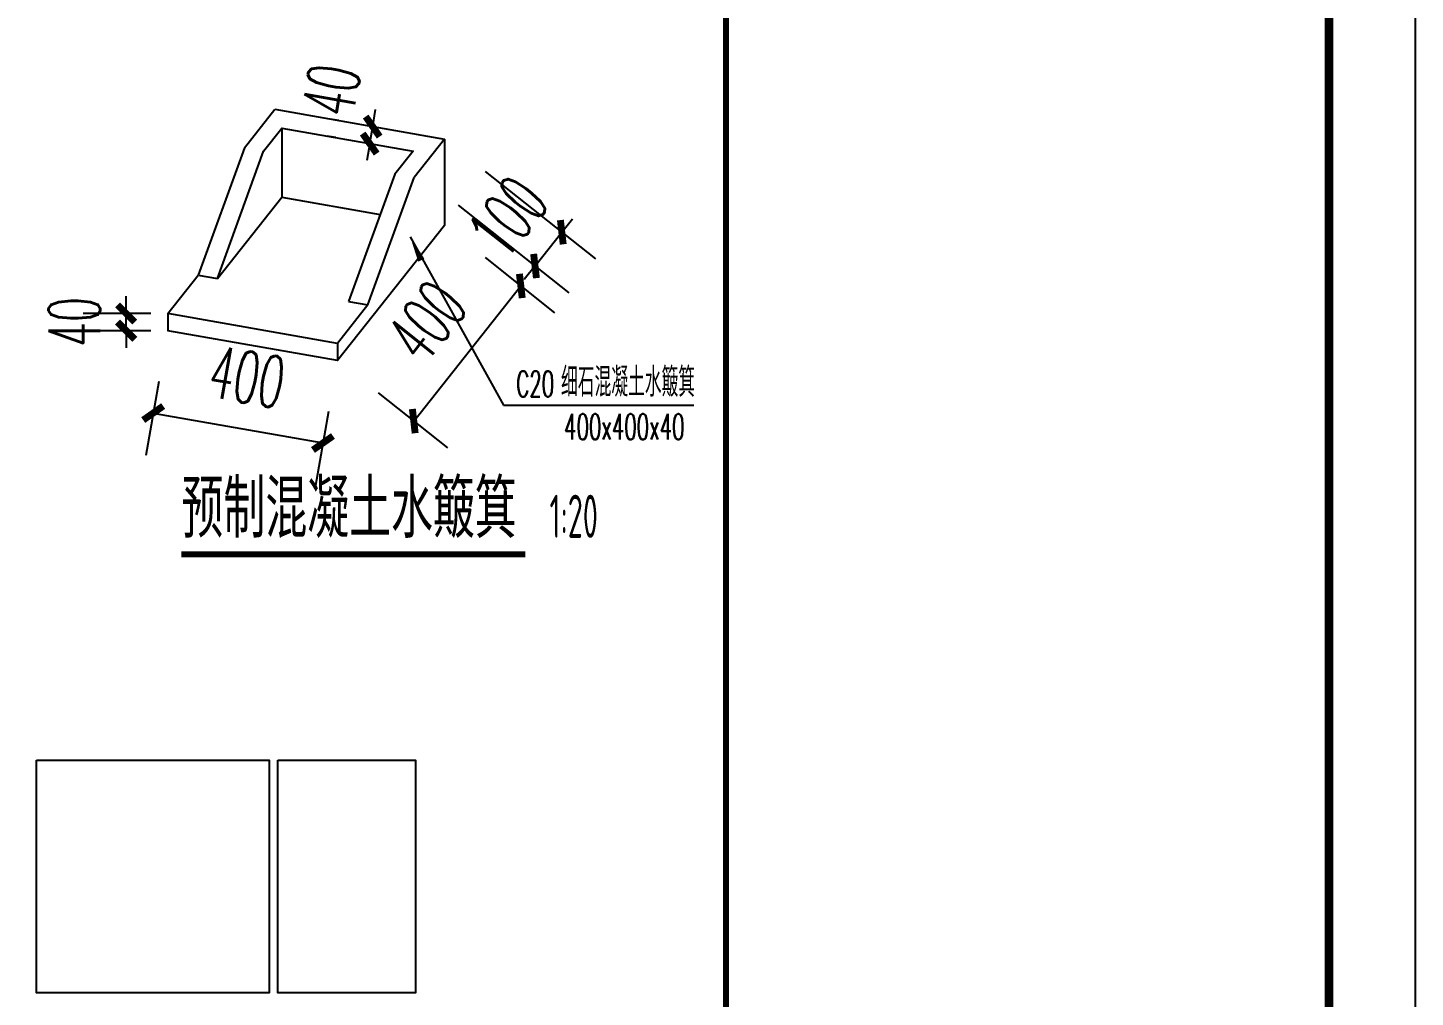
# Model space of a CAD drawing. Extents: x -518115 to 790560, y -210384 to 1628073.
# Drawn here: x 474317 to 490414, y 273162 to 284407 of the extents above; entities that cross this region are included whole.
import ezdxf

# ---------------------------------------------------------------- set-up
doc = ezdxf.new("R2010")
doc.units = 0
doc.header["$LTSCALE"] = 1000
doc.header["$MEASUREMENT"] = 0
for name, color, linetype in [('DIM_LEAD', 3, 'Continuous'), ('DIM_SYMB', 3, 'Continuous'), ('PUB_DIM', 3, 'Continuous'), ('PUB_TEXT', 4, 'Continuous'), ('图框', 140, 'Continuous')]:
    doc.layers.add(name, color=color, linetype=linetype)
doc.layers.add('yichutu', color=7, linetype='Continuous', true_color=0xffffff, plot=False)
doc.styles.add('_TCH_DIM', font='SIMPLEX.shx', dxfattribs={"width": 0.7, "bigfont": 'GBCBIG.shx'})
doc.styles.add('DIM_FONT', font='SIMPLEX.shx', dxfattribs={"width": 0.56})
doc.styles.get("Standard").update_dxf_attribs({"font": 'gbenor.shx', "bigfont": 'gbcbig.shx'})
doc.dimstyles.new('DIMN10', dxfattribs={"dimscale": 0.1, "dimtxt": 300, "dimasz": 100, "dimexe": 250, "dimexo": 300, "dimgap": 150, "dimtad": 1, "dimdec": 0, "dimzin": 0, "dimdsep": 46, "dimtxsty": 'DIM_FONT', "dimblk": 'ARCHTICK', "dimcen": 0.09, "dimclrt": 7, "dimazin": 2, "dimtfac": 1, "dimtdec": 0, "dimtix": 1, "dimtmove": 2, "dimatfit": 3, "dimldrblk": 'ARCHTICK', "dimfxl": 1, "dimtolj": 1, "dimtzin": 0, "dimarcsym": 0})

# ---------------------------------------------------------------- blocks, each defined once
blk = doc.blocks.new('_ArchTick')
at = {"color": 0, "linetype": 'ByBlock', "const_width": 0.4}
blk.add_lwpolyline([(-0.5, -0.5), (0.5, 0.5)], dxfattribs=at)
blk = doc.blocks.new('*D44')
at = {"layer": 'Defpoints', "color": 0, "transparency": 16777216}
for p in [(738401.48, 659382.65), (738445.79, 659382.65), (738445.79, 659372.65)]:
    blk.add_point(p, dxfattribs=at)
at = {"layer": 'PUB_DIM', "color": 0, "lineweight": -2, "transparency": 16777216}
for p, q in [((738401.48, 659382.65), (738401.48, 659392.65)), ((738415.79, 659382.65), (738376.48, 659382.65)), ((738401.48, 659372.65), (738401.48, 659382.65)), ((738415.79, 659372.65), (738376.48, 659372.65)), ((738401.48, 659372.65), (738401.48, 659362.65))]:
    blk.add_line(p, q, dxfattribs=at)
at = {"layer": 'PUB_DIM', "color": 0, "lineweight": -2, "transparency": 16777216, "xscale": 10, "yscale": 10, "zscale": 10}
for p, rotation in [((738401.48, 659382.65), 270), ((738401.48, 659372.65), 90)]:
    blk.add_blockref('_ArchTick', p, dxfattribs=dict(at, rotation=rotation))
at = {"layer": 'PUB_DIM', "color": 7, "transparency": 16777216, "insert": (738371.48, 659377.65), "char_height": 30, "attachment_point": 5, "rotation": 90, "style": 'DIM_FONT'}
blk.add_mtext('\\A1;40', dxfattribs=at)
blk = doc.blocks.new('*D45')
at = {"layer": 'Defpoints', "color": 0, "transparency": 16777216}
for p in [(738425.56, 659372.65), (738524.04, 659355.28), (738515.62, 659307.51)]:
    blk.add_point(p, dxfattribs=at)
at = {"layer": 'PUB_DIM', "color": 0, "lineweight": -2, "transparency": 16777216}
for p, q in [((738420.35, 659343.1), (738412.8, 659300.25)), ((738518.83, 659325.74), (738511.28, 659282.89)), ((738417.14, 659324.87), (738515.62, 659307.51))]:
    blk.add_line(p, q, dxfattribs=at)
at = {"layer": 'PUB_DIM', "color": 0, "lineweight": -2, "transparency": 16777216, "xscale": 10, "yscale": 10, "zscale": 10}
for p, rotation in [((738417.14, 659324.87), 169.9999999999937), ((738515.62, 659307.51), 349.9999999999937)]:
    blk.add_blockref('_ArchTick', p, dxfattribs=dict(at, rotation=rotation))
at = {"layer": 'PUB_DIM', "color": 7, "transparency": 16777216, "insert": (738471.59, 659345.73), "char_height": 30, "attachment_point": 5, "rotation": 350, "style": 'DIM_FONT'}
blk.add_mtext('\\A1;400', dxfattribs=at)
blk = doc.blocks.new('*D46')
at = {"layer": 'Defpoints', "color": 0, "transparency": 16777216}
for p in [(738586.15, 659433.66), (738630.4, 659398.59), (738524.04, 659355.28)]:
    blk.add_point(p, dxfattribs=at)
at = {"layer": 'PUB_DIM', "color": 0, "lineweight": -2, "transparency": 16777216}
for p, q in [((738609.66, 659415.03), (738650, 659383.06)), ((738568.3, 659320.22), (738630.4, 659398.59)), ((738547.56, 659336.65), (738587.89, 659304.69))]:
    blk.add_line(p, q, dxfattribs=at)
at = {"layer": 'PUB_DIM', "color": 0, "lineweight": -2, "transparency": 16777216, "xscale": 10, "yscale": 10, "zscale": 10}
for p, rotation in [((738630.4, 659398.59), 51.60492876291396), ((738568.3, 659320.22), 231.6049287629139)]:
    blk.add_blockref('_ArchTick', p, dxfattribs=dict(at, rotation=rotation))
at = {"layer": 'PUB_DIM', "color": 7, "transparency": 16777216, "insert": (738575.84, 659378.03), "char_height": 30, "attachment_point": 5, "rotation": 51.60493, "style": 'DIM_FONT'}
blk.add_mtext('\\A1;400', dxfattribs=at)
blk = doc.blocks.new('*D47')
at = {"layer": 'Defpoints', "color": 0, "transparency": 16777216}
for p in [(738544.46, 659491.01), (738554.42, 659489.25), (738552.68, 659479.41)]:
    blk.add_point(p, dxfattribs=at)
at = {"layer": 'PUB_DIM', "color": 0, "lineweight": -2, "transparency": 16777216}
for p, q in [((738524.87, 659494.46), (738519.84, 659495.35)), ((738544.46, 659491.01), (738546.19, 659500.86)), ((738542.72, 659481.16), (738544.46, 659491.01)), ((738523.14, 659484.62), (738518.1, 659485.5)), ((738542.72, 659481.16), (738540.98, 659471.31))]:
    blk.add_line(p, q, dxfattribs=at)
at = {"layer": 'PUB_DIM', "color": 0, "lineweight": -2, "transparency": 16777216, "xscale": 10, "yscale": 10, "zscale": 10}
for p, rotation in [((738544.46, 659491.01), 259.9999999997812), ((738542.72, 659481.16), 79.99999999978125)]:
    blk.add_blockref('_ArchTick', p, dxfattribs=dict(at, rotation=rotation))
at = {"layer": 'PUB_DIM', "color": 7, "transparency": 16777216, "insert": (738520.59, 659512.14), "char_height": 30, "attachment_point": 5, "rotation": 80, "style": 'DIM_FONT'}
blk.add_mtext('\\A1;40', dxfattribs=at)
blk = doc.blocks.new('*D48')
at = {"layer": 'Defpoints', "color": 0, "transparency": 16777216}
for p in [(738586.15, 659483.66), (738570.62, 659464.07), (738654.17, 659429.76)]:
    blk.add_point(p, dxfattribs=at)
at = {"layer": 'PUB_DIM', "color": 0, "lineweight": -2, "transparency": 16777216}
for p, q in [((738609.66, 659465.03), (738673.76, 659414.23)), ((738594.14, 659445.43), (738658.24, 659394.64)), ((738654.17, 659429.76), (738660.38, 659437.59)), ((738638.64, 659410.16), (738654.17, 659429.76)), ((738638.64, 659410.16), (738632.43, 659402.33))]:
    blk.add_line(p, q, dxfattribs=at)
at = {"layer": 'PUB_DIM', "color": 0, "lineweight": -2, "transparency": 16777216, "xscale": 10, "yscale": 10, "zscale": 10}
for p, rotation in [((738654.17, 659429.76), 231.6049287628508), ((738638.64, 659410.16), 51.6049287628508)]:
    blk.add_blockref('_ArchTick', p, dxfattribs=dict(at, rotation=rotation))
at = {"layer": 'PUB_DIM', "color": 7, "transparency": 16777216, "insert": (738622.89, 659438.59), "char_height": 30, "attachment_point": 5, "rotation": 51.60493, "style": 'DIM_FONT'}
blk.add_mtext('\\A1;100', dxfattribs=at)
blk = doc.blocks.new('yct-841-594-84100-59399.9999999999-100-1000.0')
at = {"layer": 'yichutu', "color": 7, "true_color": 0xffffff}
blk.add_lwpolyline([(0, 0), (0, 59400), (84100, 59400), (84100, 0)], close=True, dxfattribs=at)
blk = doc.blocks.new('TK')
at = {"layer": '图框'}
blk.add_lwpolyline([(465375, 548714), (549475, 548714), (549475, 489314), (465375, 489314)], close=True, dxfattribs=at)
blk.add_lwpolyline([(465375, 548714), (549475, 548714), (549475, 489314), (465375, 489314)], close=True, dxfattribs=at)
at = {"layer": '图框', "const_width": 100}
blk.add_lwpolyline([(548475, 490314), (548475, 547714), (467875, 547714), (467875, 490314)], close=True, dxfattribs=at)
at = {"layer": '图框', "const_width": 70}
blk.add_lwpolyline([(541480, 490314), (541480, 547714)], dxfattribs=at)
blk = doc.blocks.new('A$C3B977245')
for p, q in [((41.88, 128.37), (140.36, 111.01)), ((46.02, 117.49), (46.02, 77.49)), ((24.23, 106.1), (-2.57, 32.27)), ((140.36, 111.01), (122.71, 88.74)), ((140.36, 111.01), (140.36, 61.01)), ((8.62, 30.3), (35.43, 104.13)), ((111.52, 90.71), (84.71, 16.88)), ((95.91, 14.91), (122.71, 88.74)), ((-2.57, 32.27), (8.62, 30.3)), ((84.71, 16.88), (95.91, 14.91)), ((-20.22, 10), (-20.22, 0)), ((78.26, -7.36), (78.26, -17.36))]:
    blk.add_line(p, q)
for points in [[(24.23, 106.1), (41.88, 128.37)], [(35.35, 104.03), (46.02, 117.49), (122.11, 104.07), (111.52, 90.71)], [(8.62, 30.3), (46.02, 77.49), (103.07, 67.43)], [(140.36, 61.01), (78.26, -17.36), (-20.22, 0)], [(95.91, 14.91), (78.26, -7.36), (-20.22, 10), (-2.57, 32.27)]]:
    blk.add_lwpolyline(points)
at = {"layer": 'DIM_LEAD'}
for p, q in [((120.47, 54.44), (174.64, -43.29)), ((174.64, -43.29), (284.92, -43.29))]:
    blk.add_line(p, q, dxfattribs=at)
blk.add_lwpolyline([(120.47, 54.44, 0, 4, 0), (126.86, 40.88, 0, 0, 0)], format="xyseb", dxfattribs=at)
at = {"layer": 'PUB_TEXT', "style": '_TCH_DIM'}
for s, height, width, p in [('C20', 14.875, 0.564706, (181.98, -38.29)), ('细石混凝土水簸箕', 16.879, 0.8, (207.92, -38.29)), ('400x400x40', 14.875, 0.564706, (209.72, -63.16))]:
    blk.add_text(s, height=height, dxfattribs=dict(at, width=width)).set_placement(p)
at = {"layer": 'PUB_DIM'}
dim = blk.add_linear_dim(base=(98.67, 118.36), p1=(106.89, 106.76), p2=(108.63, 116.61), angle=80, text='40', dimstyle='DIMN10', dxfattribs=at)
dim.commit()
dim.dimension.update_dxf_attribs({"geometry": '*D47', "text_midpoint": (74.8, 139.49), "dimtype": 129, "insert": (-738445.79, -659372.65)})
for p1, p2, distance, text, picture, middle in [((124.84, 91.42), (140.36, 111.01), -86.79, '100', '*D48', (177.11, 65.94)), ((78.26, -17.36), (140.36, 61.01), -56.46, '400', '*D46', (130.05, 5.39)), ((0, 0), (0, 10), 44.3, '40', '*D44', (-74.3, 5)), ((-20.22, 0), (78.26, -17.36), -48.51, '400', '*D45', (25.8, -26.91))]:
    dim = blk.add_aligned_dim(p1=p1, p2=p2, distance=distance, text=text, dimstyle='DIMN10', dxfattribs=at)
    dim.commit()
    dim.dimension.update_dxf_attribs({"geometry": picture, "text_midpoint": middle, "insert": (-738445.79, -659372.65)})

msp = doc.modelspace()

# ---------------------------------------------------------------- linework, layer by layer
for points in [[(474417.1, 275912.4), (477117.2, 275912.4), (477117.2, 273212.4), (474417.1, 273212.4)], [(477217.2, 275912.4), (478817.1, 275912.4), (478817.1, 273212.4), (477217.2, 273212.4)]]:
    msp.add_lwpolyline(points, close=True)
at = {"layer": 'DIM_SYMB', "const_width": 70}
msp.add_lwpolyline([(476101, 278298.8), (480091, 278298.8)], dxfattribs=at)

# ---------------------------------------------------------------- block references
msp.add_blockref('TK', (-59060.9, -232898.5))
at = {"xscale": 20, "yscale": 20, "zscale": 20}
msp.add_blockref('A$C3B977245', (476345.5, 280893.8), dxfattribs=at)
at = {"layer": 'yichutu'}
msp.add_blockref('yct-841-594-84100-59399.9999999999-100-1000.0', (406314.1, 256415.2), dxfattribs=at)

# ---------------------------------------------------------------- texts
at = {"layer": 'PUB_TEXT'}
msp.add_text('预制混凝土水簸箕', height=675.18, dxfattribs=at).set_placement((476101, 278491))
at = {"layer": 'PUB_TEXT', "width": 0.6}
msp.add_text('1:20', height=500, dxfattribs=at).set_placement((480371, 278491))

doc.saveas('drawing.dxf')
